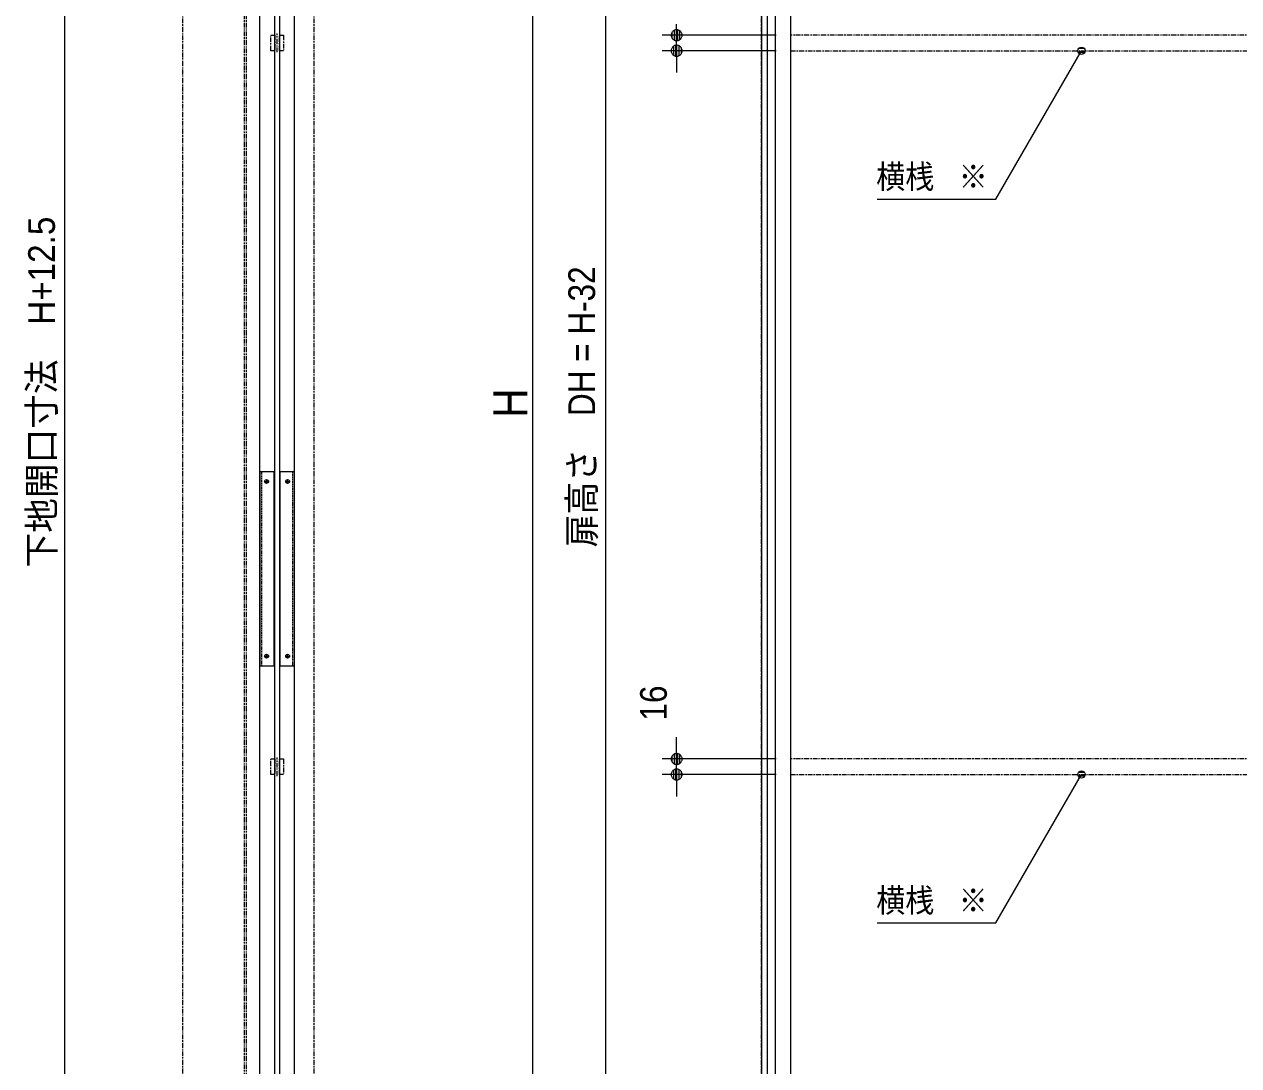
# Model space of a CAD drawing. Units: millimetres, scale not verified. Extents: x -4547 to 4547, y -2284 to 2284.
# Drawn here: x -769 to 483, y -1004 to 69 of the extents above; entities that cross this region are included whole.
import ezdxf
from ezdxf.enums import TextEntityAlignment as Align

# ---------------------------------------------------------------- set-up
doc = ezdxf.new("R2010")
doc.units = ezdxf.units.MM
doc.header["$LTSCALE"] = 20
for name, pattern in [('CHAIN1', [8, 5, -1, 1, -1]), ('DASHED1', [1.8, 1.2, -0.6]), ('DOUBLE_CHAIN1', [8.8, 5, -1, 0.6, -0.6, 0.6, -1])]:
    doc.linetypes.add(name, pattern=pattern)
for name, color, linetype, lineweight in [('0-0_3一般', 7, 'Continuous', 9), ('0-1_2寸法-3', 7, 'Continuous', 9), ('0-2_2寸法-1', 7, 'Continuous', 9), ('0-3_0', 7, 'Continuous', 9), ('0-4_2寸法-2', 7, 'Continuous', 9)]:
    doc.layers.add(name, color=color, linetype=linetype, lineweight=lineweight)
doc.styles.add('ＭＳ ゴシック', font='')
doc.styles.add('ＭＳ Ｐゴシック', font='')
doc.styles.get('ＭＳ ゴシック').set_extended_font_data('MS Gothic')
doc.styles.get('ＭＳ Ｐゴシック').set_extended_font_data('MS PGothic')

# ---------------------------------------------------------------- blocks, each defined once
blk = doc.blocks.new('グループ-9')
at = {"layer": '0-0_3一般'}
for p, q in [((26634.6, 17080), (26634.6, -29920)), ((26754.6, -29920), (26754.6, 17080))]:
    blk.add_line(p, q, dxfattribs=at)
blk = doc.blocks.new('グループ-12')
at = {"layer": '0-0_3一般', "linetype": 'DOUBLE_CHAIN1'}
blk.add_line((26634.6, -29920), (26634.6, 17080), dxfattribs=at)
blk = doc.blocks.new('グループ-13')
at = {"layer": '0-0_3一般'}
for p, q in [((26914.6, 16720), (26914.6, -29580)), ((27234.6, 15660), (27234.6, -28580))]:
    blk.add_line(p, q, dxfattribs=at)
blk = doc.blocks.new('グループ-27')
at = {"layer": '0-0_3一般'}
for name in ['グループ-12', 'グループ-9', 'グループ-13']:
    blk.add_blockref(name, (0, 0), dxfattribs=at)
blk = doc.blocks.new('グループ-28')
at = {"layer": '0-0_3一般'}
blk.add_blockref('グループ-27', (0, 0), dxfattribs=at)
blk = doc.blocks.new('_Dot')
at = {"layer": '0-3_0'}
for p, q in [((-10, 0), (-20, 0)), ((9.78, 2), (-9.78, 2)), ((7.99, 6), (-7.99, 6)), ((9.16, -3.98), (-9.16, -3.98)), ((6, -7.98), (-6, -7.98))]:
    blk.add_line(p, q, dxfattribs=at)
for points in [[(10, 0), (9.92, 1.25), (9.69, 2.49), (9.3, 3.68), (8.76, 4.82), (8.09, 5.88), (7.29, 6.85), (6.37, 7.71), (5.36, 8.44), (4.26, 9.05), (3.09, 9.51), (1.87, 9.82), (0.63, 9.98), (-0.63, 9.98), (-1.87, 9.82), (-3.09, 9.51), (-4.26, 9.05), (-5.36, 8.44), (-6.37, 7.71), (-7.29, 6.85), (-8.09, 5.88), (-8.76, 4.82), (-9.3, 3.68), (-9.69, 2.49), (-9.92, 1.25), (-10, 0), (0, 0)], [(-10, 0), (-9.92, -1.25), (-9.69, -2.49), (-9.3, -3.68), (-8.76, -4.82), (-8.09, -5.88), (-7.29, -6.85), (-6.37, -7.71), (-5.36, -8.44), (-4.26, -9.05), (-3.09, -9.51), (-1.87, -9.82), (-0.63, -9.98), (0.63, -9.98), (1.87, -9.82), (3.09, -9.51), (4.26, -9.05), (5.36, -8.44), (6.37, -7.71), (7.29, -6.85), (8.09, -5.88), (8.76, -4.82), (9.3, -3.68), (9.69, -2.49), (9.92, -1.25), (10, 0), (0, 0)]]:
    blk.add_lwpolyline(points, close=True, dxfattribs=at)
blk = doc.blocks.new('グループ-87')
at = {"layer": '0-0_3一般', "linetype": 'DOUBLE_CHAIN1'}
blk.add_line((16008.5, 17080), (16008.5, -29920), dxfattribs=at)
blk.add_lwpolyline([(15968.5, 17080), (15968.5, -29920), (17408.5, -29920), (17408.5, 17080)], dxfattribs=at)
blk = doc.blocks.new('グループ-89')
at = {"layer": '0-0_3一般', "linetype": 'DOUBLE_CHAIN1'}
blk.add_line((14698.5, -29920), (14698.5, 17080), dxfattribs=at)
blk = doc.blocks.new('グループ-92')
at = {"layer": '0-0_3一般'}
blk.add_lwpolyline([(17004.5, 16720), (16284.5, 16720), (16284.5, -29580), (17004.5, -29580)], close=True, dxfattribs=at)
blk = doc.blocks.new('グループ-93')
at = {"layer": '0-0_3一般', "linetype": 'DASHED1'}
for p, q in [((16327.5, -11840), (16327.5, -7840)), ((16961.5, -7840), (16961.5, -11840))]:
    blk.add_line(p, q, dxfattribs=at)
at = {"layer": '0-0_3一般', "linetype": 'CHAIN1'}
for p, q in [((16427.5, -7996), (16427.5, -8084)), ((16861.5, -8084), (16861.5, -7996)), ((16383.5, -8040), (16471.5, -8040)), ((16817.5, -8040), (16905.5, -8040)), ((16383.5, -11640), (16471.5, -11640)), ((16427.5, -11596), (16427.5, -11684)), ((16817.5, -11640), (16905.5, -11640)), ((16861.5, -11684), (16861.5, -11596))]:
    blk.add_line(p, q, dxfattribs=at)
at = {"layer": '0-0_3一般'}
for points in [[(16587.5, -7840), (16287.5, -7840), (16287.5, -11840), (16587.5, -11840)], [(16701.5, -7840), (16701.5, -11840), (17001.5, -11840), (17001.5, -7840)]]:
    blk.add_lwpolyline(points, close=True, dxfattribs=at)
for centre in [(16427.5, -8040), (16861.5, -8040), (16427.5, -11640), (16861.5, -11640)]:
    blk.add_circle(centre, 40, dxfattribs=at)
blk = doc.blocks.new('グループ-94')
at = {"layer": '0-0_3一般'}
for name in ['グループ-89', 'グループ-87', 'グループ-92', 'グループ-93']:
    blk.add_blockref(name, (0, 0), dxfattribs=at)
blk = doc.blocks.new('グループ-99')
at = {"layer": '0-0_3一般'}
blk.add_lwpolyline([(16694.5, -28760), (16594.5, -28760), (16594.5, 15840), (16694.5, 15840)], close=True, dxfattribs=at)
blk.add_blockref('グループ-94', (0, 0), dxfattribs=at)
blk = doc.blocks.new('グループ-100')
at = {"layer": '0-0_3一般', "linetype": 'DOUBLE_CHAIN1'}
for p, q in [((16514.5, 1160), (16594.5, 1160)), ((16514.5, 840), (16514.5, 1160)), ((16594.5, 1160), (16594.5, 840)), ((16644.5, 807.8), (16644.5, 1193.6)), ((16694.5, 1160), (16774.5, 1160)), ((16694.5, 840), (16694.5, 1160)), ((16774.5, 1160), (16774.5, 840)), ((16594.5, 840), (16514.5, 840)), ((16774.5, 840), (16694.5, 840)), ((16644.5, -14112.2), (16644.5, -13726.4))]:
    blk.add_line(p, q, dxfattribs=at)
for points in [[(16594.5, -13760), (16594.5, -14080), (16514.5, -14080), (16514.5, -13760)], [(16694.5, -14080), (16694.5, -13760), (16774.5, -13760), (16774.5, -14080)]]:
    blk.add_lwpolyline(points, close=True, dxfattribs=at)
blk = doc.blocks.new('グループ-101')
at = {"layer": '0-0_3一般', "linetype": 'DOUBLE_CHAIN1'}
for p, q in [((42680.6, 1160), (42680.6, 840)), ((49834.6, 1160), (42680.6, 1160)), ((49834.6, 840), (49834.6, 1160)), ((42680.6, 840), (49834.6, 840)), ((27234.6, -13760), (27234.6, -14080)), ((41694.6, -13760), (27234.6, -13760)), ((41694.6, -14080), (41694.6, -13760)), ((27234.6, -14080), (41694.6, -14080))]:
    blk.add_line(p, q, dxfattribs=at)
for points in [[(41694.6, 1160), (27234.6, 1160), (27234.6, 840), (41694.6, 840)], [(49834.6, -13760), (42680.6, -13760), (42680.6, -14080), (49834.6, -14080)]]:
    blk.add_lwpolyline(points, close=True, dxfattribs=at)
blk = doc.blocks.new('グループ-102')
at = {"layer": '0-0_3一般'}
for name in ['グループ-100', 'グループ-101']:
    blk.add_blockref(name, (0, 0), dxfattribs=at)

msp = doc.modelspace()

# ---------------------------------------------------------------- linework, layer by layer
at = {"layer": '0-1_2寸法-3'}
for p, q in [((324.42, 40.24), (317.79, 40.24)), ((324.11, 44.24), (318.1, 44.24)), ((324.42, -705.76), (317.79, -705.76)), ((324.11, -701.76), (318.1, -701.76))]:
    msp.add_line(p, q, dxfattribs=at)
for points in [[(110.45, -110.84), (232.86, -110.84), (321.1, 42)], [(110.45, -856.84), (232.86, -856.84), (321.1, -704)]]:
    msp.add_lwpolyline(points, dxfattribs=at)
for centre in [(321.1, 42), (321.1, 42), (321.1, -704), (321.1, -704)]:
    msp.add_circle(centre, 3.75, dxfattribs=at)
at = {"layer": '0-2_2寸法-1'}
for p, q in [((-727.75, 855.24), (-727.75, -1484.74)), ((-244.9, 842.74), (-244.9, -1484.74)), ((-169.9, 824.74), (-169.9, -1470.74))]:
    msp.add_line(p, q, dxfattribs=at)
at = {"layer": '0-4_2寸法-2'}
for p, q in [((6.1, 58), (-111.4, 58)), ((-96.4, 42), (-96.4, 58)), ((6.1, 42), (-111.4, 42)), ((-96.4, 30.74), (-96.4, 19.49)), ((-96.4, -676.74), (-96.4, -665.49)), ((6.1, -688), (-111.4, -688)), ((-96.4, -704), (-96.4, -688)), ((6.1, -704), (-111.4, -704)), ((-96.4, -715.26), (-96.4, -726.51))]:
    msp.add_line(p, q, dxfattribs=at)

# ---------------------------------------------------------------- block references
at = {"layer": '0-0_3一般', "xscale": 0.05, "yscale": 0.05}
for name in ['グループ-99', 'グループ-28', 'グループ-102']:
    msp.add_blockref(name, (-1340.62, 0), dxfattribs=at)
at = {"layer": '0-4_2寸法-2', "xscale": 0.5627563, "yscale": 0.5627563}
for p, rotation in [((-96.4, 58), 270), ((-96.4, 42), 90), ((-96.4, -688), 270), ((-96.4, -704), 90)]:
    msp.add_blockref('_Dot', p, dxfattribs=dict(at, rotation=rotation))

# ---------------------------------------------------------------- texts
at = {"layer": '0-1_2寸法-3', "style": 'ＭＳ ゴシック', "width": 0.9}
for s, p in [('横桟', (109.44, -107.21)), ('※', (194.45, -107.21)), ('横桟', (109.44, -853.21)), ('※', (194.45, -853.21))]:
    msp.add_text(s, height=24.34, dxfattribs=at).set_placement(p, align=Align.BOTTOM_LEFT)
at = {"layer": '0-2_2寸法-1', "style": 'ＭＳ Ｐゴシック'}
for s, height, width, p in [('下地開口寸法\u3000H+12.5', 27.57, 0.95, (-729.21, -490.54)), ('扉高さ\u3000DH = H-32', 27.57, 0.9, (-172.23, -469.89)), ('H', 35.38, 0.9, (-239.59, -336.18))]:
    msp.add_text(s, height=height, rotation=90, dxfattribs=dict(at, width=width)).set_placement(p, align=Align.BOTTOM_LEFT)
at = {"layer": '0-4_2寸法-2', "style": 'ＭＳ Ｐゴシック', "width": 0.9}
msp.add_text('16', height=27.57, rotation=90, dxfattribs=at).set_placement((-98.26, -648.37), align=Align.BOTTOM_LEFT)

doc.saveas('drawing.dxf')
